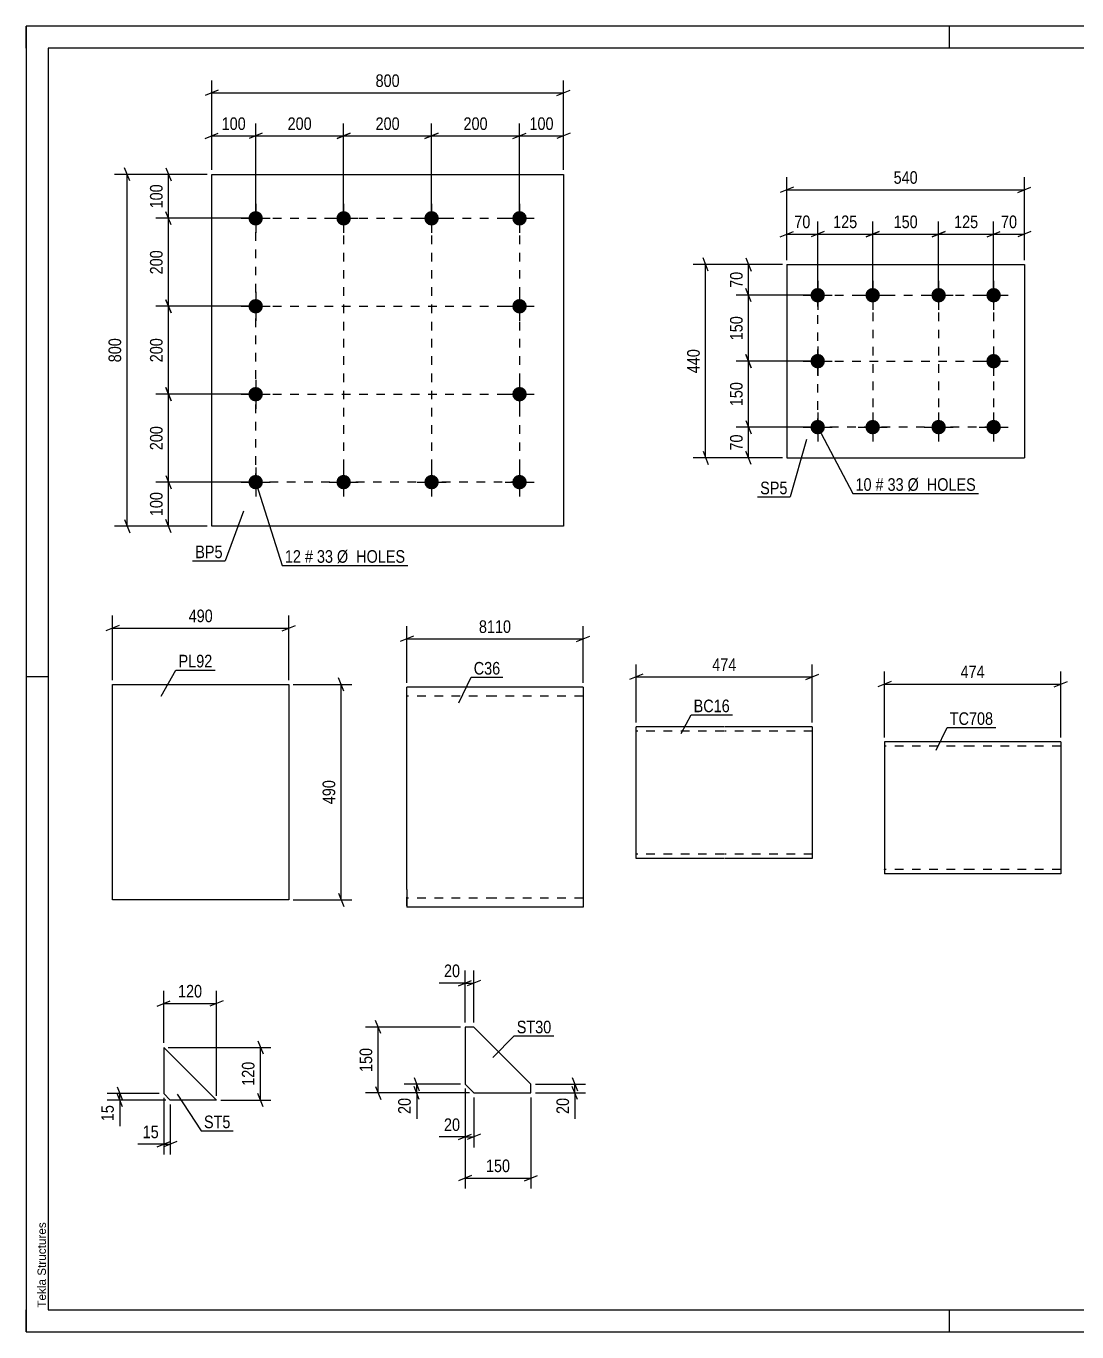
# Model space of a CAD drawing. Header units: millimetres. Extents: x 0 to 420, y 0 to 297.
# Drawn here: x 0 to 238.9, y 0 to 297 of the extents above; entities that cross this region are included whole.
import ezdxf

# ---------------------------------------------------------------- set-up
doc = ezdxf.new("R2010")
doc.units = ezdxf.units.MM
doc.linetypes.add('DXK_LINE_DOT2', pattern=[3.9198, 1.9599, -1.9599])
doc.styles.add('Arial', font='ARIAL.TTF', dxfattribs={"height": 0.2})
doc.styles.add('Arial Narrow', font='ARIALN.TTF', dxfattribs={"height": 0.2})

# ---------------------------------------------------------------- blocks, each defined once
blk = doc.blocks.new('Unknown-284870099-1134')
at = {"color": 5, "linetype": 'Continuous'}
for p, q in [((420, 297), (0, 297)), ((0, 297), (0, 0)), ((0, 292), (0, 297)), ((210, 292), (210, 297)), ((415, 292), (5, 292)), ((5, 292), (5, 5)), ((5, 149), (0, 149)), ((0, 0), (0, 5)), ((5, 5), (415, 5)), ((210, 0), (210, 5)), ((0, 0), (420, 0))]:
    blk.add_line(p, q, dxfattribs=at)
at = {"color": 174, "linetype": 'Continuous', "style": 'Arial'}
blk.add_text('Tekla Structures', height=1.9102, rotation=90, dxfattribs=at).set_placement((4.5, 5.5))
blk = doc.blocks.new('Part-284870099-5020 - 5019')
at = {"color": 2, "linetype": 'Continuous'}
for p, q in [((173, 242.79), (173, 198.79)), ((173, 242.79), (227, 242.79)), ((227, 242.79), (227, 198.79)), ((173, 198.79), (227, 198.79))]:
    blk.add_line(p, q, dxfattribs=at)
blk = doc.blocks.new('Bolt-284870099-5021 - 5019')
at = {"linetype": 'Continuous'}
for points in [[(180, 237.44, -1), (180, 234.14, -1)], [(192.5, 237.44, -1), (192.5, 234.14, -1)], [(207.5, 237.44, -1), (207.5, 234.14, -1)], [(220, 237.44, -1), (220, 234.14, -1)], [(180, 222.44, -1), (180, 219.14, -1)], [(220, 222.44, -1), (220, 219.14, -1)], [(180, 207.44, -1), (180, 204.14, -1)], [(192.5, 207.44, -1), (192.5, 204.14, -1)], [(207.5, 207.44, -1), (207.5, 204.14, -1)], [(220, 207.44, -1), (220, 204.14, -1)]]:
    blk.add_hatch(color=1, dxfattribs=at).paths.add_polyline_path(points)
at = {"color": 1, "linetype": 'Continuous'}
for p, q in [((180, 239.09), (180, 232.49)), ((192.5, 239.09), (192.5, 232.49)), ((207.5, 239.09), (207.5, 232.49)), ((220, 239.09), (220, 232.49)), ((176.7, 235.79), (183.3, 235.79)), ((189.2, 235.79), (195.8, 235.79)), ((204.2, 235.79), (210.8, 235.79)), ((216.7, 235.79), (223.3, 235.79)), ((180, 224.09), (180, 217.49)), ((220, 224.09), (220, 217.49)), ((176.7, 220.79), (183.3, 220.79)), ((216.7, 220.79), (223.3, 220.79)), ((180, 209.09), (180, 202.49)), ((192.5, 209.09), (192.5, 202.49)), ((207.5, 209.09), (207.5, 202.49)), ((220, 209.09), (220, 202.49)), ((176.7, 205.79), (183.3, 205.79)), ((189.2, 205.79), (195.8, 205.79)), ((204.2, 205.79), (210.8, 205.79)), ((216.7, 205.79), (223.3, 205.79))]:
    blk.add_line(p, q, dxfattribs=at)
blk = doc.blocks.new('Bolt-284870099-4975 - 4973')
at = {"linetype": 'Continuous'}
for points in [[(52.2, 254.93, -1), (52.2, 251.63, -1)], [(72.2, 254.93, -1), (72.2, 251.63, -1)], [(92.2, 254.93, -1), (92.2, 251.63, -1)], [(112.2, 254.93, -1), (112.2, 251.63, -1)], [(52.2, 234.93, -1), (52.2, 231.63, -1)], [(112.2, 234.93, -1), (112.2, 231.63, -1)], [(52.2, 214.93, -1), (52.2, 211.63, -1)], [(112.2, 214.93, -1), (112.2, 211.63, -1)], [(52.2, 194.93, -1), (52.2, 191.63, -1)], [(72.2, 194.93, -1), (72.2, 191.63, -1)], [(92.2, 194.93, -1), (92.2, 191.63, -1)], [(112.2, 194.93, -1), (112.2, 191.63, -1)]]:
    blk.add_hatch(color=1, dxfattribs=at).paths.add_polyline_path(points)
at = {"color": 1, "linetype": 'Continuous'}
for p, q in [((52.2, 256.58), (52.2, 249.98)), ((72.2, 256.58), (72.2, 249.98)), ((92.2, 256.58), (92.2, 249.98)), ((112.2, 256.58), (112.2, 249.98)), ((48.9, 253.28), (55.5, 253.28)), ((68.9, 253.28), (75.5, 253.28)), ((88.9, 253.28), (95.5, 253.28)), ((108.9, 253.28), (115.5, 253.28)), ((52.2, 236.58), (52.2, 229.98)), ((112.2, 236.58), (112.2, 229.98)), ((48.9, 233.28), (55.5, 233.28)), ((108.9, 233.28), (115.5, 233.28)), ((52.2, 216.58), (52.2, 209.98)), ((112.2, 216.58), (112.2, 209.98)), ((48.9, 213.28), (55.5, 213.28)), ((108.9, 213.28), (115.5, 213.28)), ((52.2, 196.58), (52.2, 189.98)), ((72.2, 196.58), (72.2, 189.98)), ((92.2, 196.58), (92.2, 189.98)), ((112.2, 196.58), (112.2, 189.98)), ((48.9, 193.28), (55.5, 193.28)), ((68.9, 193.28), (75.5, 193.28)), ((88.9, 193.28), (95.5, 193.28)), ((108.9, 193.28), (115.5, 193.28))]:
    blk.add_line(p, q, dxfattribs=at)
blk = doc.blocks.new('Part-284870099-4974 - 4973')
at = {"color": 2, "linetype": 'Continuous'}
for p, q in [((42.2, 183.28), (42.2, 263.28)), ((42.2, 263.28), (122.2, 263.28)), ((122.2, 263.28), (122.2, 183.28)), ((122.2, 183.28), (42.2, 183.28))]:
    blk.add_line(p, q, dxfattribs=at)
blk = doc.blocks.new('Part-284870099-4942 - 4941')
at = {"color": 2, "linetype": 'Continuous'}
for p, q in [((215.17, 134.19), (195.17, 134.19)), ((195.17, 134.19), (195.17, 104.19)), ((235.27, 134.19), (215.27, 134.19)), ((235.27, 134.19), (235.27, 104.19)), ((215.17, 104.19), (195.17, 104.19)), ((235.27, 104.19), (215.27, 104.19))]:
    blk.add_line(p, q, dxfattribs=at)
at = {"color": 7, "linetype": 'DXK_LINE_DOT2'}
for p, q in [((215.17, 133.19), (195.17, 133.19)), ((235.27, 133.19), (215.27, 133.19)), ((195.17, 105.19), (195.17, 105.27)), ((215.17, 105.19), (195.17, 105.19)), ((235.27, 105.19), (215.27, 105.19)), ((235.27, 105.19), (235.27, 105.27))]:
    blk.add_line(p, q, dxfattribs=at)
blk = doc.blocks.new('Part-284870099-5029 - 5028')
at = {"color": 2, "linetype": 'Continuous'}
for p, q in [((31.28, 64.71), (31.28, 54.21)), ((43.28, 52.71), (31.28, 64.71)), ((32.78, 52.71), (31.28, 54.21)), ((43.28, 52.71), (32.78, 52.71))]:
    blk.add_line(p, q, dxfattribs=at)
blk = doc.blocks.new('Part-284870099-4982 - 4981')
at = {"color": 2, "linetype": 'Continuous'}
for p, q in [((101.8, 69.34), (99.8, 69.34)), ((99.8, 69.34), (99.8, 56.34)), ((114.8, 56.34), (101.8, 69.34)), ((99.8, 56.34), (101.8, 54.34)), ((101.8, 54.34), (114.8, 54.34)), ((114.8, 54.34), (114.8, 56.34))]:
    blk.add_line(p, q, dxfattribs=at)
blk = doc.blocks.new('Part-284870099-4950 - 4949')
at = {"color": 2, "linetype": 'Continuous'}
for p, q in [((158.67, 137.64), (138.73, 137.64)), ((138.73, 109.64), (138.73, 137.64)), ((178.77, 137.64), (158.77, 137.64)), ((178.77, 137.64), (178.77, 107.64)), ((138.73, 107.64), (138.73, 109.64)), ((158.67, 107.64), (138.73, 107.64)), ((178.77, 107.64), (158.77, 107.64))]:
    blk.add_line(p, q, dxfattribs=at)
at = {"color": 7, "linetype": 'DXK_LINE_DOT2'}
for p, q in [((158.67, 136.64), (138.73, 136.64)), ((178.77, 136.64), (158.77, 136.64)), ((138.73, 108.64), (138.73, 108.72)), ((158.67, 108.64), (138.73, 108.64)), ((178.77, 108.64), (158.77, 108.64)), ((178.77, 108.64), (178.77, 108.72))]:
    blk.add_line(p, q, dxfattribs=at)
blk = doc.blocks.new('Part-284870099-5067 - 5066')
at = {"color": 2, "linetype": 'Continuous'}
for p, q in [((19.66, 98.27), (19.66, 147.27)), ((19.66, 147.27), (39.66, 147.27)), ((39.76, 147.27), (59.76, 147.27)), ((59.76, 147.27), (59.76, 98.27)), ((39.66, 98.27), (19.66, 98.27)), ((59.76, 98.27), (39.76, 98.27))]:
    blk.add_line(p, q, dxfattribs=at)
blk = doc.blocks.new('Part-284870099-5074 - 5073')
at = {"color": 2, "linetype": 'Continuous'}
for p, q in [((106.56, 146.63), (86.56, 146.63)), ((86.56, 100.63), (86.56, 146.63)), ((126.66, 146.63), (106.66, 146.63)), ((126.66, 146.63), (126.66, 96.63)), ((86.56, 100.63), (86.56, 96.63)), ((106.56, 96.63), (86.56, 96.63)), ((126.66, 96.63), (106.66, 96.63))]:
    blk.add_line(p, q, dxfattribs=at)
at = {"color": 7, "linetype": 'DXK_LINE_DOT2'}
for p, q in [((106.56, 144.63), (86.56, 144.63)), ((126.66, 144.63), (106.66, 144.63)), ((86.56, 96.93), (86.56, 100.63)), ((106.56, 98.63), (86.56, 98.63)), ((126.66, 98.63), (106.66, 98.63))]:
    blk.add_line(p, q, dxfattribs=at)
blk = doc.blocks.new('Rectangle-284870099-6035 - 5019')
at = {"color": 1, "linetype": 'DXK_LINE_DOT2'}
blk.add_lwpolyline([(180, 235.79), (220, 235.79), (220, 205.79), (180, 205.79), (180, 235.79)], close=True, dxfattribs=at)
blk = doc.blocks.new('Rectangle-284870099-6025 - 4973')
at = {"color": 1, "linetype": 'DXK_LINE_DOT2'}
blk.add_lwpolyline([(52.2, 253.28), (112.2, 253.28), (112.2, 193.28), (52.2, 193.28), (52.2, 253.28)], close=True, dxfattribs=at)
blk = doc.blocks.new('Line-284870099-6421 - 5019')
at = {"color": 1, "linetype": 'DXK_LINE_DOT2'}
blk.add_line((180, 220.79), (220, 220.79), dxfattribs=at)
blk = doc.blocks.new('Line-284870099-6393 - 4973')
at = {"color": 1, "linetype": 'DXK_LINE_DOT2'}
blk.add_line((72.2, 253.28), (72.2, 193.28), dxfattribs=at)
blk = doc.blocks.new('Line-284870099-6428 - 5019')
at = {"color": 1, "linetype": 'DXK_LINE_DOT2'}
blk.add_line((192.5, 235.79), (192.5, 205.79), dxfattribs=at)
blk = doc.blocks.new('Line-284870099-6400 - 4973')
at = {"color": 1, "linetype": 'DXK_LINE_DOT2'}
blk.add_line((92.2, 253.28), (92.2, 193.28), dxfattribs=at)
blk = doc.blocks.new('Line-284870099-6435 - 5019')
at = {"color": 1, "linetype": 'DXK_LINE_DOT2'}
blk.add_line((207.5, 235.79), (207.5, 205.79), dxfattribs=at)
blk = doc.blocks.new('Line-284870099-6407 - 4973')
at = {"color": 1, "linetype": 'DXK_LINE_DOT2'}
blk.add_line((52.2, 233.28), (112.2, 233.28), dxfattribs=at)
blk = doc.blocks.new('Line-284870099-6414 - 4973')
at = {"color": 1, "linetype": 'DXK_LINE_DOT2'}
blk.add_line((52.2, 213.28), (112.2, 213.28), dxfattribs=at)
blk = doc.blocks.new('StraightDimension-284870099-5253 - 5019')
at = {"color": 7, "linetype": 'Continuous'}
for p, q in [((163.68, 244.29), (164.88, 241.29)), ((172, 242.79), (161.43, 242.79)), ((164.28, 235.79), (164.28, 242.79)), ((179, 235.79), (161.43, 235.79)), ((164.88, 234.29), (163.68, 237.29))]:
    blk.add_line(p, q, dxfattribs=at)
at = {"color": 0}
blk.add_wipeout([(163.53, 241.72), (159.33, 241.72), (159.33, 236.86), (163.53, 236.86)], dxfattribs=at)
at = {"color": 3, "style": 'Arial Narrow'}
blk.add_text('70', height=2.863, rotation=90.0002, dxfattribs=at).set_placement((162.93, 237.46))
blk = doc.blocks.new('StraightDimension-284870099-5256 - 5019')
at = {"color": 7, "linetype": 'Continuous'}
for p, q in [((179, 205.79), (161.43, 205.79)), ((163.68, 207.29), (164.88, 204.29)), ((164.28, 198.79), (164.28, 205.79)), ((164.88, 197.29), (163.68, 200.29)), ((172, 198.79), (161.43, 198.79))]:
    blk.add_line(p, q, dxfattribs=at)
at = {"color": 0}
blk.add_wipeout([(163.53, 204.72), (159.33, 204.72), (159.33, 199.86), (163.53, 199.86)], dxfattribs=at)
at = {"color": 3, "style": 'Arial Narrow'}
blk.add_text('70', height=2.863, rotation=90.0002, dxfattribs=at).set_placement((162.93, 200.46))
blk = doc.blocks.new('StraightDimension-284870099-5269 - 5019')
at = {"color": 7, "linetype": 'Continuous'}
for p, q in [((155.12, 241.29), (153.92, 244.29)), ((172, 242.79), (151.67, 242.79)), ((154.52, 198.79), (154.52, 242.79)), ((153.92, 200.29), (155.12, 197.29)), ((172, 198.79), (151.67, 198.79))]:
    blk.add_line(p, q, dxfattribs=at)
at = {"color": 0}
blk.add_wipeout([(153.77, 224.13), (149.57, 224.13), (149.57, 217.45), (153.77, 217.45)], dxfattribs=at)
at = {"color": 3, "style": 'Arial Narrow'}
blk.add_text('440', height=2.863, rotation=90.0002, dxfattribs=at).set_placement((153.17, 218.05))
blk = doc.blocks.new('StraightDimension-284870099-5273 - 5019')
at = {"color": 7, "linetype": 'Continuous'}
for p, q in [((220, 236.79), (220, 252.55)), ((227, 243.79), (227, 252.55)), ((218.5, 249.1), (221.5, 250.3)), ((220, 249.7), (227, 249.7)), ((228.5, 250.3), (225.5, 249.1))]:
    blk.add_line(p, q, dxfattribs=at)
at = {"color": 0}
blk.add_wipeout([(225.93, 250.45), (225.93, 254.65), (221.08, 254.65), (221.08, 250.45)], dxfattribs=at)
at = {"color": 3, "style": 'Arial Narrow'}
blk.add_text('70', height=2.863, dxfattribs=at).set_placement((221.68, 251.05))
blk = doc.blocks.new('StraightDimension-284870099-5277 - 5019')
at = {"color": 7, "linetype": 'Continuous'}
for p, q in [((173, 243.79), (173, 252.55)), ((180, 236.79), (180, 252.55)), ((171.5, 249.1), (174.5, 250.3)), ((173, 249.7), (180, 249.7)), ((181.5, 250.3), (178.5, 249.1))]:
    blk.add_line(p, q, dxfattribs=at)
at = {"color": 0}
blk.add_wipeout([(178.93, 250.45), (178.93, 254.65), (174.08, 254.65), (174.08, 250.45)], dxfattribs=at)
at = {"color": 3, "style": 'Arial Narrow'}
blk.add_text('70', height=2.863, dxfattribs=at).set_placement((174.68, 251.05))
blk = doc.blocks.new('StraightDimension-284870099-5293 - 5019')
at = {"color": 7, "linetype": 'Continuous'}
for p, q in [((173, 243.79), (173, 262.64)), ((227, 243.79), (227, 262.64)), ((174.5, 260.39), (171.5, 259.19)), ((173, 259.79), (227, 259.79)), ((225.5, 259.19), (228.5, 260.39))]:
    blk.add_line(p, q, dxfattribs=at)
at = {"color": 0}
blk.add_wipeout([(203.35, 260.54), (203.35, 264.74), (196.66, 264.74), (196.66, 260.54)], dxfattribs=at)
at = {"color": 3, "style": 'Arial Narrow'}
blk.add_text('540', height=2.863, dxfattribs=at).set_placement((197.26, 261.14))
blk = doc.blocks.new('StraightDimension-284870099-6564 - 5019')
at = {"color": 7, "linetype": 'Continuous'}
for p, q in [((179, 220.79), (161.43, 220.79)), ((164.88, 219.29), (163.68, 222.29)), ((164.28, 205.79), (164.28, 220.79)), ((179, 205.79), (161.43, 205.79)), ((163.68, 207.29), (164.88, 204.29))]:
    blk.add_line(p, q, dxfattribs=at)
at = {"color": 0}
blk.add_wipeout([(163.53, 216.63), (159.33, 216.63), (159.33, 209.95), (163.53, 209.95)], dxfattribs=at)
at = {"color": 3, "style": 'Arial Narrow'}
blk.add_text('150', height=2.863, rotation=90.0002, dxfattribs=at).set_placement((162.93, 210.55))
blk = doc.blocks.new('StraightDimension-284870099-6566 - 5019')
at = {"color": 7, "linetype": 'Continuous'}
for p, q in [((179, 235.79), (161.43, 235.79)), ((164.88, 234.29), (163.68, 237.29)), ((164.28, 220.79), (164.28, 235.79)), ((179, 220.79), (161.43, 220.79)), ((163.68, 222.29), (164.88, 219.29))]:
    blk.add_line(p, q, dxfattribs=at)
at = {"color": 0}
blk.add_wipeout([(163.53, 231.63), (159.33, 231.63), (159.33, 224.95), (163.53, 224.95)], dxfattribs=at)
at = {"color": 3, "style": 'Arial Narrow'}
blk.add_text('150', height=2.863, rotation=90.0002, dxfattribs=at).set_placement((162.93, 225.55))
blk = doc.blocks.new('StraightDimension-284870099-6568 - 5019')
at = {"color": 7, "linetype": 'Continuous'}
for p, q in [((180, 236.79), (180, 252.55)), ((192.5, 236.79), (192.5, 252.55)), ((181.5, 250.3), (178.5, 249.1)), ((180, 249.7), (192.5, 249.7)), ((191, 249.1), (194, 250.3))]:
    blk.add_line(p, q, dxfattribs=at)
at = {"color": 0}
blk.add_wipeout([(189.6, 250.45), (189.6, 254.65), (182.91, 254.65), (182.91, 250.45)], dxfattribs=at)
at = {"color": 3, "style": 'Arial Narrow'}
blk.add_text('125', height=2.863, dxfattribs=at).set_placement((183.51, 251.05))
blk = doc.blocks.new('StraightDimension-284870099-6570 - 5019')
at = {"color": 7, "linetype": 'Continuous'}
for p, q in [((192.5, 236.79), (192.5, 252.55)), ((207.5, 236.79), (207.5, 252.55)), ((194, 250.3), (191, 249.1)), ((192.5, 249.7), (207.5, 249.7)), ((206, 249.1), (209, 250.3))]:
    blk.add_line(p, q, dxfattribs=at)
at = {"color": 0}
blk.add_wipeout([(203.35, 250.45), (203.35, 254.65), (196.66, 254.65), (196.66, 250.45)], dxfattribs=at)
at = {"color": 3, "style": 'Arial Narrow'}
blk.add_text('150', height=2.863, dxfattribs=at).set_placement((197.26, 251.05))
blk = doc.blocks.new('StraightDimension-284870099-6572 - 5019')
at = {"color": 7, "linetype": 'Continuous'}
for p, q in [((207.5, 236.79), (207.5, 252.55)), ((220, 236.79), (220, 252.55)), ((209, 250.3), (206, 249.1)), ((207.5, 249.7), (220, 249.7)), ((218.5, 249.1), (221.5, 250.3))]:
    blk.add_line(p, q, dxfattribs=at)
at = {"color": 0}
blk.add_wipeout([(217.1, 250.45), (217.1, 254.65), (210.41, 254.65), (210.41, 250.45)], dxfattribs=at)
at = {"color": 3, "style": 'Arial Narrow'}
blk.add_text('125', height=2.863, dxfattribs=at).set_placement((211.01, 251.05))
blk = doc.blocks.new('StraightDimension-284870099-6539 - 4973')
at = {"color": 7, "linetype": 'Continuous'}
for p, q in [((52.2, 254.28), (52.2, 274.88)), ((72.2, 254.28), (72.2, 274.88)), ((53.7, 272.63), (50.7, 271.43)), ((52.2, 272.03), (72.2, 272.03)), ((70.7, 271.43), (73.7, 272.63))]:
    blk.add_line(p, q, dxfattribs=at)
at = {"color": 0}
blk.add_wipeout([(65.55, 272.78), (65.55, 276.98), (58.86, 276.98), (58.86, 272.78)], dxfattribs=at)
at = {"color": 3, "style": 'Arial Narrow'}
blk.add_text('200', height=2.863, dxfattribs=at).set_placement((59.46, 273.38))
blk = doc.blocks.new('StraightDimension-284870099-6535 - 4973')
at = {"color": 7, "linetype": 'Continuous'}
for p, q in [((32.98, 231.78), (31.78, 234.78)), ((51.2, 233.28), (29.53, 233.28)), ((32.38, 213.28), (32.38, 233.28)), ((31.78, 214.78), (32.98, 211.78)), ((51.2, 213.28), (29.53, 213.28))]:
    blk.add_line(p, q, dxfattribs=at)
at = {"color": 0}
blk.add_wipeout([(31.63, 226.62), (27.43, 226.62), (27.43, 219.94), (31.63, 219.94)], dxfattribs=at)
at = {"color": 3, "style": 'Arial Narrow'}
blk.add_text('200', height=2.863, rotation=90.0002, dxfattribs=at).set_placement((31.03, 220.54))
blk = doc.blocks.new('StraightDimension-284870099-5137 - 4973')
at = {"color": 7, "linetype": 'Continuous'}
for p, q in [((42.2, 264.28), (42.2, 274.88)), ((52.2, 254.28), (52.2, 274.88)), ((40.7, 271.43), (43.7, 272.63)), ((42.2, 272.03), (52.2, 272.03)), ((53.7, 272.63), (50.7, 271.43))]:
    blk.add_line(p, q, dxfattribs=at)
at = {"color": 0}
blk.add_wipeout([(50.55, 272.78), (50.55, 276.98), (43.86, 276.98), (43.86, 272.78)], dxfattribs=at)
at = {"color": 3, "style": 'Arial Narrow'}
blk.add_text('100', height=2.863, dxfattribs=at).set_placement((44.46, 273.38))
blk = doc.blocks.new('StraightDimension-284870099-5109 - 4973')
at = {"color": 7, "linetype": 'Continuous'}
for p, q in [((31.78, 264.78), (32.98, 261.78)), ((41.2, 263.28), (29.53, 263.28)), ((32.38, 253.28), (32.38, 263.28)), ((51.2, 253.28), (29.53, 253.28)), ((32.98, 251.78), (31.78, 254.78))]:
    blk.add_line(p, q, dxfattribs=at)
at = {"color": 0}
blk.add_wipeout([(31.63, 261.62), (27.43, 261.62), (27.43, 254.94), (31.63, 254.94)], dxfattribs=at)
at = {"color": 3, "style": 'Arial Narrow'}
blk.add_text('100', height=2.863, rotation=90.0002, dxfattribs=at).set_placement((31.03, 255.54))
blk = doc.blocks.new('StraightDimension-284870099-6543 - 4973')
at = {"color": 7, "linetype": 'Continuous'}
for p, q in [((92.2, 254.28), (92.2, 274.88)), ((112.2, 254.28), (112.2, 274.88)), ((93.7, 272.63), (90.7, 271.43)), ((92.2, 272.03), (112.2, 272.03)), ((110.7, 271.43), (113.7, 272.63))]:
    blk.add_line(p, q, dxfattribs=at)
at = {"color": 0}
blk.add_wipeout([(105.55, 272.78), (105.55, 276.98), (98.86, 276.98), (98.86, 272.78)], dxfattribs=at)
at = {"color": 3, "style": 'Arial Narrow'}
blk.add_text('200', height=2.863, dxfattribs=at).set_placement((99.46, 273.38))
blk = doc.blocks.new('StraightDimension-284870099-5113 - 4973')
at = {"color": 7, "linetype": 'Continuous'}
for p, q in [((51.2, 193.28), (29.53, 193.28)), ((31.78, 194.78), (32.98, 191.78)), ((32.38, 183.28), (32.38, 193.28)), ((32.98, 181.78), (31.78, 184.78)), ((41.2, 183.28), (29.53, 183.28))]:
    blk.add_line(p, q, dxfattribs=at)
at = {"color": 0}
blk.add_wipeout([(31.63, 191.62), (27.43, 191.62), (27.43, 184.94), (31.63, 184.94)], dxfattribs=at)
at = {"color": 3, "style": 'Arial Narrow'}
blk.add_text('100', height=2.863, rotation=90.0002, dxfattribs=at).set_placement((31.03, 185.54))
blk = doc.blocks.new('StraightDimension-284870099-5129 - 4973')
at = {"color": 7, "linetype": 'Continuous'}
for p, q in [((23.55, 261.78), (22.35, 264.78)), ((41.2, 263.28), (20.1, 263.28)), ((22.95, 183.28), (22.95, 263.28)), ((22.35, 184.78), (23.55, 181.78)), ((41.2, 183.28), (20.1, 183.28))]:
    blk.add_line(p, q, dxfattribs=at)
at = {"color": 0}
blk.add_wipeout([(22.2, 226.62), (18, 226.62), (18, 219.94), (22.2, 219.94)], dxfattribs=at)
at = {"color": 3, "style": 'Arial Narrow'}
blk.add_text('800', height=2.863, rotation=90.0002, dxfattribs=at).set_placement((21.6, 220.54))
blk = doc.blocks.new('StraightDimension-284870099-5133 - 4973')
at = {"color": 7, "linetype": 'Continuous'}
for p, q in [((112.2, 254.28), (112.2, 274.88)), ((122.2, 264.28), (122.2, 274.88)), ((110.7, 271.43), (113.7, 272.63)), ((112.2, 272.03), (122.2, 272.03)), ((123.7, 272.63), (120.7, 271.43))]:
    blk.add_line(p, q, dxfattribs=at)
at = {"color": 0}
blk.add_wipeout([(120.55, 272.78), (120.55, 276.98), (113.86, 276.98), (113.86, 272.78)], dxfattribs=at)
at = {"color": 3, "style": 'Arial Narrow'}
blk.add_text('100', height=2.863, dxfattribs=at).set_placement((114.46, 273.38))
blk = doc.blocks.new('StraightDimension-284870099-5153 - 4973')
at = {"color": 7, "linetype": 'Continuous'}
for p, q in [((43.7, 282.41), (40.7, 281.21)), ((42.2, 264.28), (42.2, 284.66)), ((120.7, 281.21), (123.7, 282.41)), ((122.2, 264.28), (122.2, 284.66)), ((42.2, 281.81), (122.2, 281.81))]:
    blk.add_line(p, q, dxfattribs=at)
at = {"color": 0}
blk.add_wipeout([(85.55, 282.56), (85.55, 286.76), (78.86, 286.76), (78.86, 282.56)], dxfattribs=at)
at = {"color": 3, "style": 'Arial Narrow'}
blk.add_text('800', height=2.863, dxfattribs=at).set_placement((79.46, 283.16))
blk = doc.blocks.new('StraightDimension-284870099-6533 - 4973')
at = {"color": 7, "linetype": 'Continuous'}
for p, q in [((32.98, 211.78), (31.78, 214.78)), ((51.2, 213.28), (29.53, 213.28)), ((32.38, 193.28), (32.38, 213.28)), ((51.2, 193.28), (29.53, 193.28)), ((31.78, 194.78), (32.98, 191.78))]:
    blk.add_line(p, q, dxfattribs=at)
at = {"color": 0}
blk.add_wipeout([(31.63, 206.62), (27.43, 206.62), (27.43, 199.94), (31.63, 199.94)], dxfattribs=at)
at = {"color": 3, "style": 'Arial Narrow'}
blk.add_text('200', height=2.863, rotation=90.0002, dxfattribs=at).set_placement((31.03, 200.54))
blk = doc.blocks.new('StraightDimension-284870099-6537 - 4973')
at = {"color": 7, "linetype": 'Continuous'}
for p, q in [((51.2, 253.28), (29.53, 253.28)), ((32.98, 251.78), (31.78, 254.78)), ((32.38, 233.28), (32.38, 253.28)), ((31.78, 234.78), (32.98, 231.78)), ((51.2, 233.28), (29.53, 233.28))]:
    blk.add_line(p, q, dxfattribs=at)
at = {"color": 0}
blk.add_wipeout([(31.63, 246.62), (27.43, 246.62), (27.43, 239.94), (31.63, 239.94)], dxfattribs=at)
at = {"color": 3, "style": 'Arial Narrow'}
blk.add_text('200', height=2.863, rotation=90.0002, dxfattribs=at).set_placement((31.03, 240.54))
blk = doc.blocks.new('StraightDimension-284870099-6541 - 4973')
at = {"color": 7, "linetype": 'Continuous'}
for p, q in [((72.2, 254.28), (72.2, 274.88)), ((92.2, 254.28), (92.2, 274.88)), ((73.7, 272.63), (70.7, 271.43)), ((72.2, 272.03), (92.2, 272.03)), ((90.7, 271.43), (93.7, 272.63))]:
    blk.add_line(p, q, dxfattribs=at)
at = {"color": 0}
blk.add_wipeout([(85.55, 272.78), (85.55, 276.98), (78.86, 276.98), (78.86, 272.78)], dxfattribs=at)
at = {"color": 3, "style": 'Arial Narrow'}
blk.add_text('200', height=2.863, dxfattribs=at).set_placement((79.46, 273.38))
blk = doc.blocks.new('StraightDimension-284870099-5084 - 4941')
at = {"color": 7, "linetype": 'Continuous'}
for p, q in [((195.17, 135.19), (195.17, 150.19)), ((235.27, 135.19), (235.27, 150.19)), ((196.67, 147.94), (193.67, 146.74)), ((195.17, 147.34), (235.27, 147.34)), ((233.77, 146.74), (236.77, 147.94))]:
    blk.add_line(p, q, dxfattribs=at)
at = {"color": 0}
blk.add_wipeout([(218.56, 148.09), (218.56, 152.29), (211.88, 152.29), (211.88, 148.09)], dxfattribs=at)
at = {"color": 3, "style": 'Arial Narrow'}
blk.add_text('474', height=2.863, dxfattribs=at).set_placement((212.48, 148.69))
blk = doc.blocks.new('StraightDimension-284870099-5305 - 5028')
at = {"color": 7, "linetype": 'Continuous'}
for p, q in [((30.28, 54.21), (18.43, 54.21)), ((20.68, 55.71), (21.88, 52.71)), ((21.88, 51.21), (20.68, 54.21)), ((21.28, 52.71), (21.28, 54.21)), ((31.78, 52.71), (18.43, 52.71))]:
    blk.add_line(p, q, dxfattribs=at)
at = {"color": 0}
blk.add_wipeout([(20.53, 52.19), (16.33, 52.19), (16.33, 47.33), (20.53, 47.33)], dxfattribs=at)
at = {"color": 7, "linetype": 'Continuous'}
blk.add_line((21.28, 52.71), (21.28, 46.8), dxfattribs=at)
blk.add_line((21.28, 52.71), (21.28, 46.8), dxfattribs=at)
at = {"color": 3, "style": 'Arial Narrow'}
blk.add_text('15', height=2.863, rotation=90.0002, dxfattribs=at).set_placement((19.93, 47.93))
blk = doc.blocks.new('StraightDimension-284870099-5297 - 5028')
at = {"color": 7, "linetype": 'Continuous'}
for p, q in [((31.28, 53.21), (31.28, 40.31)), ((32.78, 51.71), (32.78, 40.31)), ((29.78, 42.11), (32.78, 43.31)), ((34.28, 43.31), (31.28, 42.11)), ((31.28, 42.71), (32.78, 42.71))]:
    blk.add_line(p, q, dxfattribs=at)
at = {"color": 0}
blk.add_wipeout([(30.75, 43.46), (30.75, 47.66), (25.9, 47.66), (25.9, 43.46)], dxfattribs=at)
at = {"color": 7, "linetype": 'Continuous'}
blk.add_line((31.28, 42.71), (25.37, 42.71), dxfattribs=at)
blk.add_line((31.28, 42.71), (25.37, 42.71), dxfattribs=at)
at = {"color": 3, "style": 'Arial Narrow'}
blk.add_text('15', height=2.863, dxfattribs=at).set_placement((26.5, 44.06))
blk = doc.blocks.new('StraightDimension-284870099-5309 - 5028')
at = {"color": 7, "linetype": 'Continuous'}
for p, q in [((52.68, 66.21), (53.88, 63.21)), ((32.28, 64.71), (55.68, 64.71)), ((53.28, 52.71), (53.28, 64.71)), ((53.88, 51.21), (52.68, 54.21)), ((44.28, 52.71), (55.68, 52.71))]:
    blk.add_line(p, q, dxfattribs=at)
at = {"color": 0}
blk.add_wipeout([(52.53, 62.05), (48.33, 62.05), (48.33, 55.37), (52.53, 55.37)], dxfattribs=at)
at = {"color": 3, "style": 'Arial Narrow'}
blk.add_text('120', height=2.863, rotation=90.0002, dxfattribs=at).set_placement((51.93, 55.97))
blk = doc.blocks.new('StraightDimension-284870099-5301 - 5028')
at = {"color": 7, "linetype": 'Continuous'}
for p, q in [((31.28, 65.71), (31.28, 77.56)), ((43.28, 53.71), (43.28, 77.56)), ((29.78, 74.11), (32.78, 75.31)), ((31.28, 74.71), (43.28, 74.71)), ((44.78, 75.31), (41.78, 74.11))]:
    blk.add_line(p, q, dxfattribs=at)
at = {"color": 0}
blk.add_wipeout([(40.62, 75.46), (40.62, 79.66), (33.94, 79.66), (33.94, 75.46)], dxfattribs=at)
at = {"color": 3, "style": 'Arial Narrow'}
blk.add_text('120', height=2.863, dxfattribs=at).set_placement((34.54, 76.06))
blk = doc.blocks.new('StraightDimension-284870099-5173 - 4981')
at = {"color": 7, "linetype": 'Continuous'}
for p, q in [((99.8, 55.34), (99.8, 32.59)), ((114.8, 53.34), (114.8, 32.59)), ((101.3, 35.59), (98.3, 34.39)), ((99.8, 34.99), (114.8, 34.99)), ((113.3, 34.39), (116.3, 35.59))]:
    blk.add_line(p, q, dxfattribs=at)
at = {"color": 0}
blk.add_wipeout([(110.64, 35.74), (110.64, 39.94), (103.96, 39.94), (103.96, 35.74)], dxfattribs=at)
at = {"color": 3, "style": 'Arial Narrow'}
blk.add_text('150', height=2.863, dxfattribs=at).set_placement((104.56, 36.34))
blk = doc.blocks.new('StraightDimension-284870099-5165 - 4981')
at = {"color": 7, "linetype": 'Continuous'}
for p, q in [((124.2, 57.84), (125.4, 54.84)), ((115.8, 56.34), (127.2, 56.34)), ((115.8, 54.34), (127.2, 54.34)), ((125.4, 52.84), (124.2, 55.84)), ((124.8, 54.34), (124.8, 56.34))]:
    blk.add_line(p, q, dxfattribs=at)
at = {"color": 0}
blk.add_wipeout([(124.05, 53.82), (119.85, 53.82), (119.85, 48.96), (124.05, 48.96)], dxfattribs=at)
at = {"color": 7, "linetype": 'Continuous'}
blk.add_line((124.8, 54.34), (124.8, 48.43), dxfattribs=at)
blk.add_line((124.8, 54.34), (124.8, 48.43), dxfattribs=at)
at = {"color": 3, "style": 'Arial Narrow'}
blk.add_text('20', height=2.863, rotation=90.0002, dxfattribs=at).set_placement((123.45, 49.56))
blk = doc.blocks.new('StraightDimension-284870099-5157 - 4981')
at = {"color": 7, "linetype": 'Continuous'}
for p, q in [((99.8, 70.34), (99.8, 82.19)), ((101.8, 70.34), (101.8, 82.19)), ((98.3, 78.74), (101.3, 79.94)), ((99.8, 79.34), (101.8, 79.34)), ((103.3, 79.94), (100.3, 78.74))]:
    blk.add_line(p, q, dxfattribs=at)
at = {"color": 0}
blk.add_wipeout([(99.27, 80.09), (99.27, 84.29), (94.42, 84.29), (94.42, 80.09)], dxfattribs=at)
at = {"color": 7, "linetype": 'Continuous'}
blk.add_line((99.8, 79.34), (93.89, 79.34), dxfattribs=at)
blk.add_line((99.8, 79.34), (93.89, 79.34), dxfattribs=at)
at = {"color": 3, "style": 'Arial Narrow'}
blk.add_text('20', height=2.863, dxfattribs=at).set_placement((95.02, 80.69))
blk = doc.blocks.new('StraightDimension-284870099-5177 - 4981')
at = {"color": 7, "linetype": 'Continuous'}
for p, q in [((98.8, 69.34), (77.2, 69.34)), ((80.65, 67.84), (79.45, 70.84)), ((80.05, 54.34), (80.05, 69.34)), ((100.8, 54.34), (77.2, 54.34)), ((79.45, 55.84), (80.65, 52.84))]:
    blk.add_line(p, q, dxfattribs=at)
at = {"color": 0}
blk.add_wipeout([(79.3, 65.18), (75.1, 65.18), (75.1, 58.5), (79.3, 58.5)], dxfattribs=at)
at = {"color": 3, "style": 'Arial Narrow'}
blk.add_text('150', height=2.863, rotation=90.0002, dxfattribs=at).set_placement((78.7, 59.1))
blk = doc.blocks.new('StraightDimension-284870099-5169 - 4981')
at = {"color": 7, "linetype": 'Continuous'}
for p, q in [((88.21, 57.84), (89.41, 54.84)), ((98.8, 56.34), (85.96, 56.34)), ((100.8, 54.34), (85.96, 54.34)), ((89.41, 52.84), (88.21, 55.84)), ((88.81, 54.34), (88.81, 56.34))]:
    blk.add_line(p, q, dxfattribs=at)
at = {"color": 0}
blk.add_wipeout([(88.06, 53.82), (83.86, 53.82), (83.86, 48.96), (88.06, 48.96)], dxfattribs=at)
at = {"color": 7, "linetype": 'Continuous'}
blk.add_line((88.81, 54.34), (88.81, 48.43), dxfattribs=at)
blk.add_line((88.81, 54.34), (88.81, 48.43), dxfattribs=at)
at = {"color": 3, "style": 'Arial Narrow'}
blk.add_text('20', height=2.863, rotation=90.0002, dxfattribs=at).set_placement((87.46, 49.56))
blk = doc.blocks.new('StraightDimension-284870099-5161 - 4981')
at = {"color": 7, "linetype": 'Continuous'}
for p, q in [((99.8, 55.34), (99.8, 41.94)), ((101.8, 53.34), (101.8, 41.94)), ((98.3, 43.74), (101.3, 44.94)), ((103.3, 44.94), (100.3, 43.74)), ((99.8, 44.34), (101.8, 44.34))]:
    blk.add_line(p, q, dxfattribs=at)
at = {"color": 0}
blk.add_wipeout([(99.27, 45.09), (99.27, 49.29), (94.42, 49.29), (94.42, 45.09)], dxfattribs=at)
at = {"color": 7, "linetype": 'Continuous'}
blk.add_line((99.8, 44.34), (93.89, 44.34), dxfattribs=at)
blk.add_line((99.8, 44.34), (93.89, 44.34), dxfattribs=at)
at = {"color": 3, "style": 'Arial Narrow'}
blk.add_text('20', height=2.863, dxfattribs=at).set_placement((95.02, 45.69))
blk = doc.blocks.new('StraightDimension-284870099-5089 - 4949')
at = {"color": 7, "linetype": 'Continuous'}
for p, q in [((138.73, 138.64), (138.73, 151.82)), ((178.77, 138.64), (178.77, 151.82)), ((140.23, 149.57), (137.23, 148.37)), ((138.73, 148.97), (178.77, 148.97)), ((177.27, 148.37), (180.27, 149.57))]:
    blk.add_line(p, q, dxfattribs=at)
at = {"color": 0}
blk.add_wipeout([(162.1, 149.72), (162.1, 153.92), (155.41, 153.92), (155.41, 149.72)], dxfattribs=at)
at = {"color": 3, "style": 'Arial Narrow'}
blk.add_text('474', height=2.863, dxfattribs=at).set_placement((156.01, 150.32))
blk = doc.blocks.new('StraightDimension-284870099-5313 - 5066')
at = {"color": 7, "linetype": 'Continuous'}
for p, q in [((72.23, 145.77), (71.03, 148.77)), ((60.76, 147.27), (74.03, 147.27)), ((71.63, 98.27), (71.63, 147.27)), ((60.76, 98.27), (74.03, 98.27)), ((71.03, 99.77), (72.23, 96.77))]:
    blk.add_line(p, q, dxfattribs=at)
at = {"color": 0}
blk.add_wipeout([(70.88, 126.11), (66.68, 126.11), (66.68, 119.42), (70.88, 119.42)], dxfattribs=at)
at = {"color": 3, "style": 'Arial Narrow'}
blk.add_text('490', height=2.863, rotation=90.0002, dxfattribs=at).set_placement((70.28, 120.02))
blk = doc.blocks.new('StraightDimension-284870099-5317 - 5066')
at = {"color": 7, "linetype": 'Continuous'}
for p, q in [((21.16, 160.67), (18.16, 159.47)), ((19.66, 148.27), (19.66, 162.92)), ((58.26, 159.47), (61.26, 160.67)), ((59.76, 148.27), (59.76, 162.92)), ((19.66, 160.07), (59.76, 160.07))]:
    blk.add_line(p, q, dxfattribs=at)
at = {"color": 0}
blk.add_wipeout([(43.05, 160.82), (43.05, 165.02), (36.36, 165.02), (36.36, 160.82)], dxfattribs=at)
at = {"color": 3, "style": 'Arial Narrow'}
blk.add_text('490', height=2.863, dxfattribs=at).set_placement((36.96, 161.42))
blk = doc.blocks.new('StraightDimension-284870099-5321 - 5073')
at = {"color": 7, "linetype": 'Continuous'}
for p, q in [((86.56, 147.63), (86.56, 160.48)), ((126.66, 147.63), (126.66, 160.48)), ((88.06, 158.23), (85.06, 157.03)), ((86.56, 157.63), (126.66, 157.63)), ((125.16, 157.03), (128.16, 158.23))]:
    blk.add_line(p, q, dxfattribs=at)
at = {"color": 0}
blk.add_wipeout([(110.87, 158.38), (110.87, 162.58), (102.36, 162.58), (102.36, 158.38)], dxfattribs=at)
at = {"color": 3, "style": 'Arial Narrow'}
blk.add_text('8110', height=2.863, dxfattribs=at).set_placement((102.96, 158.98))
blk = doc.blocks.new('Mark-284870099-5348 - 5019')
at = {"color": 0}
blk.add_wipeout([(173.13, 190.52), (173.13, 193.52), (166.92, 193.52), (166.92, 190.52)], dxfattribs=at)
blk.add_wipeout([(173.13, 190.52), (173.13, 193.52), (166.92, 193.52), (166.92, 190.52)], dxfattribs=at)
at = {"color": 30, "linetype": 'Continuous'}
for p in [(177.45, 202.95), (166.32, 189.92)]:
    blk.add_line(p, (173.73, 189.92), dxfattribs=at)
at = {"color": 3, "style": 'Arial Narrow'}
blk.add_text('SP5', height=2.863, dxfattribs=at).set_placement((166.92, 190.52))
blk = doc.blocks.new('Mark-284870099-5351 - 5019')
at = {"color": 0}
blk.add_wipeout([(192.25, 191.3), (192.25, 194.3), (188.6, 194.3), (188.6, 191.3)], dxfattribs=at)
blk.add_wipeout([(192.25, 191.3), (192.25, 194.3), (188.6, 194.3), (188.6, 191.3)], dxfattribs=at)
at = {"color": 7, "linetype": 'Continuous'}
blk.add_line((180, 205.79), (188, 190.7), dxfattribs=at)
at = {"color": 0}
blk.add_wipeout([(194.98, 191.3), (194.98, 194.3), (193.15, 194.3), (193.15, 191.3)], dxfattribs=at)
blk.add_wipeout([(194.98, 191.3), (194.98, 194.3), (193.15, 194.3), (193.15, 191.3)], dxfattribs=at)
at = {"color": 3, "style": 'Arial Narrow'}
blk.add_text('10', height=2.863, dxfattribs=at).set_placement((188.6, 191.3))
at = {"color": 0}
blk.add_wipeout([(199.54, 191.3), (199.54, 194.3), (195.88, 194.3), (195.88, 191.3)], dxfattribs=at)
blk.add_wipeout([(199.54, 191.3), (199.54, 194.3), (195.88, 194.3), (195.88, 191.3)], dxfattribs=at)
at = {"color": 3, "style": 'Arial Narrow'}
blk.add_text('#', height=2.86, dxfattribs=at).set_placement((193.15, 191.3))
at = {"color": 0}
blk.add_wipeout([(215.97, 191.3), (215.97, 194.3), (200.44, 194.3), (200.44, 191.3)], dxfattribs=at)
blk.add_wipeout([(215.97, 191.3), (215.97, 194.3), (200.44, 194.3), (200.44, 191.3)], dxfattribs=at)
at = {"color": 7, "linetype": 'Continuous'}
blk.add_line((188, 190.7), (216.57, 190.7), dxfattribs=at)
at = {"color": 3, "style": 'Arial Narrow'}
for s, p in [('33', (195.88, 191.3)), ('Ø  HOLES', (200.44, 191.3))]:
    blk.add_text(s, height=2.863, dxfattribs=at).set_placement(p)
blk = doc.blocks.new('Mark-284870099-5336 - 4973')
at = {"color": 0}
blk.add_wipeout([(44.68, 175.98), (44.68, 178.98), (38.47, 178.98), (38.47, 175.98)], dxfattribs=at)
blk.add_wipeout([(44.68, 175.98), (44.68, 178.98), (38.47, 178.98), (38.47, 175.98)], dxfattribs=at)
at = {"color": 30, "linetype": 'Continuous'}
for p in [(49.45, 186.68), (37.87, 175.38)]:
    blk.add_line(p, (45.28, 175.38), dxfattribs=at)
at = {"color": 3, "style": 'Arial Narrow'}
blk.add_text('BP5', height=2.863, dxfattribs=at).set_placement((38.47, 175.98))
blk = doc.blocks.new('Mark-284870099-5339 - 4973')
at = {"color": 0}
blk.add_wipeout([(62.5, 174.94), (62.5, 177.94), (58.84, 177.94), (58.84, 174.94)], dxfattribs=at)
blk.add_wipeout([(62.5, 174.94), (62.5, 177.94), (58.84, 177.94), (58.84, 174.94)], dxfattribs=at)
at = {"color": 7, "linetype": 'Continuous'}
blk.add_line((52.31, 192.94), (58.24, 174.34), dxfattribs=at)
at = {"color": 0}
blk.add_wipeout([(65.23, 174.94), (65.23, 177.94), (63.4, 177.94), (63.4, 174.94)], dxfattribs=at)
blk.add_wipeout([(65.23, 174.94), (65.23, 177.94), (63.4, 177.94), (63.4, 174.94)], dxfattribs=at)
at = {"color": 3, "style": 'Arial Narrow'}
blk.add_text('12', height=2.863, dxfattribs=at).set_placement((58.84, 174.94))
at = {"color": 0}
blk.add_wipeout([(69.78, 174.94), (69.78, 177.94), (66.13, 177.94), (66.13, 174.94)], dxfattribs=at)
blk.add_wipeout([(69.78, 174.94), (69.78, 177.94), (66.13, 177.94), (66.13, 174.94)], dxfattribs=at)
at = {"color": 3, "style": 'Arial Narrow'}
blk.add_text('#', height=2.86, dxfattribs=at).set_placement((63.4, 174.94))
at = {"color": 0}
blk.add_wipeout([(86.21, 174.94), (86.21, 177.94), (70.68, 177.94), (70.68, 174.94)], dxfattribs=at)
blk.add_wipeout([(86.21, 174.94), (86.21, 177.94), (70.68, 177.94), (70.68, 174.94)], dxfattribs=at)
at = {"color": 7, "linetype": 'Continuous'}
blk.add_line((58.24, 174.34), (86.81, 174.34), dxfattribs=at)
at = {"color": 3, "style": 'Arial Narrow'}
for s, p in [('33', (66.13, 174.94)), ('Ø  HOLES', (70.68, 174.94))]:
    blk.add_text(s, height=2.863, dxfattribs=at).set_placement(p)
blk = doc.blocks.new('Mark-284870099-5324 - 4941')
at = {"color": 0}
blk.add_wipeout([(219.89, 138.06), (219.89, 141.06), (210.03, 141.06), (210.03, 138.06)], dxfattribs=at)
blk.add_wipeout([(219.89, 138.06), (219.89, 141.06), (210.03, 141.06), (210.03, 138.06)], dxfattribs=at)
at = {"color": 30, "linetype": 'Continuous'}
for p, q in [((206.91, 132.32), (209.43, 137.46)), ((209.43, 137.46), (220.49, 137.46))]:
    blk.add_line(p, q, dxfattribs=at)
at = {"color": 3, "style": 'Arial Narrow'}
blk.add_text('TC708', height=2.863, dxfattribs=at).set_placement((210.03, 138.06))
blk = doc.blocks.new('Mark-284870099-5352 - 5028')
at = {"color": 0}
blk.add_wipeout([(46.47, 46.33), (46.47, 49.33), (40.44, 49.33), (40.44, 46.33)], dxfattribs=at)
blk.add_wipeout([(46.47, 46.33), (46.47, 49.33), (40.44, 49.33), (40.44, 46.33)], dxfattribs=at)
at = {"color": 30, "linetype": 'Continuous'}
for p, q in [((34.38, 54.04), (39.84, 45.73)), ((39.84, 45.73), (47.07, 45.73))]:
    blk.add_line(p, q, dxfattribs=at)
at = {"color": 3, "style": 'Arial Narrow'}
blk.add_text('ST5', height=2.863, dxfattribs=at).set_placement((40.44, 46.33))
blk = doc.blocks.new('Mark-284870099-6372 - 4981')
at = {"color": 0}
blk.add_wipeout([(119.43, 67.91), (119.43, 70.91), (111.57, 70.91), (111.57, 67.91)], dxfattribs=at)
blk.add_wipeout([(119.43, 67.91), (119.43, 70.91), (111.57, 70.91), (111.57, 67.91)], dxfattribs=at)
at = {"color": 30, "linetype": 'Continuous'}
for p, q in [((106.14, 62.39), (110.97, 67.31)), ((110.97, 67.31), (120.03, 67.31))]:
    blk.add_line(p, q, dxfattribs=at)
at = {"color": 3, "style": 'Arial Narrow'}
blk.add_text('ST30', height=2.863, dxfattribs=at).set_placement((111.57, 67.91))
blk = doc.blocks.new('Mark-284870099-5327 - 4949')
at = {"color": 0}
blk.add_wipeout([(160.02, 140.95), (160.02, 143.95), (151.79, 143.95), (151.79, 140.95)], dxfattribs=at)
blk.add_wipeout([(160.02, 140.95), (160.02, 143.95), (151.79, 143.95), (151.79, 140.95)], dxfattribs=at)
at = {"color": 30, "linetype": 'Continuous'}
for p, q in [((148.98, 136.11), (151.19, 140.35)), ((151.19, 140.35), (160.62, 140.35))]:
    blk.add_line(p, q, dxfattribs=at)
at = {"color": 3, "style": 'Arial Narrow'}
blk.add_text('BC16', height=2.863, dxfattribs=at).set_placement((151.79, 140.95))
blk = doc.blocks.new('Mark-284870099-5355 - 5066')
at = {"color": 0}
blk.add_wipeout([(42.35, 151.14), (42.35, 154.14), (34.67, 154.14), (34.67, 151.14)], dxfattribs=at)
blk.add_wipeout([(42.35, 151.14), (42.35, 154.14), (34.67, 154.14), (34.67, 151.14)], dxfattribs=at)
at = {"color": 30, "linetype": 'Continuous'}
for p, q in [((30.7, 144.61), (34.07, 150.54)), ((34.07, 150.54), (42.95, 150.54))]:
    blk.add_line(p, q, dxfattribs=at)
at = {"color": 3, "style": 'Arial Narrow'}
blk.add_text('PL92', height=2.863, dxfattribs=at).set_placement((34.67, 151.14))
blk = doc.blocks.new('Mark-284870099-5358 - 5073')
at = {"color": 0}
blk.add_wipeout([(107.81, 149.51), (107.81, 152.51), (101.78, 152.51), (101.78, 149.51)], dxfattribs=at)
blk.add_wipeout([(107.81, 149.51), (107.81, 152.51), (101.78, 152.51), (101.78, 149.51)], dxfattribs=at)
at = {"color": 30, "linetype": 'Continuous'}
for p, q in [((98.4, 143.06), (101.18, 148.91)), ((101.18, 148.91), (108.41, 148.91))]:
    blk.add_line(p, q, dxfattribs=at)
at = {"color": 3, "style": 'Arial Narrow'}
blk.add_text('C36', height=2.863, dxfattribs=at).set_placement((101.78, 149.51))

msp = doc.modelspace()

# ---------------------------------------------------------------- block references
for name in ['Unknown-284870099-1134', 'Part-284870099-4974 - 4973', 'Bolt-284870099-4975 - 4973', 'Rectangle-284870099-6025 - 4973', 'Line-284870099-6393 - 4973', 'Line-284870099-6400 - 4973', 'Part-284870099-5020 - 5019', 'Bolt-284870099-5021 - 5019', 'Rectangle-284870099-6035 - 5019', 'Line-284870099-6428 - 5019', 'Line-284870099-6435 - 5019', 'Line-284870099-6407 - 4973', 'Line-284870099-6421 - 5019', 'Line-284870099-6414 - 4973', 'Part-284870099-5067 - 5066', 'Part-284870099-5074 - 5073', 'Part-284870099-4950 - 4949', 'Part-284870099-4942 - 4941', 'Part-284870099-4982 - 4981', 'Part-284870099-5029 - 5028']:
    msp.add_blockref(name, (0, 0))

# ---------------------------------------------------------------- next in the draw order: block references
for name in ['StraightDimension-284870099-6539 - 4973', 'StraightDimension-284870099-6543 - 4973', 'StraightDimension-284870099-5273 - 5019', 'StraightDimension-284870099-5253 - 5019', 'StraightDimension-284870099-6535 - 4973', 'StraightDimension-284870099-5256 - 5019', 'StraightDimension-284870099-5113 - 4973', 'StraightDimension-284870099-5321 - 5073', 'StraightDimension-284870099-5089 - 4949', 'StraightDimension-284870099-5084 - 4941', 'StraightDimension-284870099-5313 - 5066', 'StraightDimension-284870099-5157 - 4981', 'Mark-284870099-6372 - 4981', 'StraightDimension-284870099-5305 - 5028', 'StraightDimension-284870099-5173 - 4981']:
    msp.add_blockref(name, (0, 0))

# ---------------------------------------------------------------- next in the draw order: block references
for name in ['StraightDimension-284870099-5137 - 4973', 'StraightDimension-284870099-5133 - 4973', 'StraightDimension-284870099-5269 - 5019', 'StraightDimension-284870099-5317 - 5066', 'Mark-284870099-5358 - 5073', 'Mark-284870099-5327 - 4949', 'Mark-284870099-5324 - 4941', 'StraightDimension-284870099-5177 - 4981', 'StraightDimension-284870099-5165 - 4981', 'StraightDimension-284870099-5297 - 5028']:
    msp.add_blockref(name, (0, 0))

# ---------------------------------------------------------------- next in the draw order: block references
for name in ['StraightDimension-284870099-5109 - 4973', 'StraightDimension-284870099-5277 - 5019', 'StraightDimension-284870099-6564 - 5019', 'Mark-284870099-5355 - 5066', 'StraightDimension-284870099-5309 - 5028', 'StraightDimension-284870099-5169 - 4981']:
    msp.add_blockref(name, (0, 0))

# ---------------------------------------------------------------- next in the draw order: block references
for name in ['StraightDimension-284870099-5129 - 4973', 'StraightDimension-284870099-5293 - 5019', 'StraightDimension-284870099-6566 - 5019', 'Mark-284870099-5351 - 5019', 'Mark-284870099-5348 - 5019', 'StraightDimension-284870099-5301 - 5028', 'StraightDimension-284870099-5161 - 4981']:
    msp.add_blockref(name, (0, 0))

# ---------------------------------------------------------------- next in the draw order: block references
for name in ['StraightDimension-284870099-5153 - 4973', 'StraightDimension-284870099-6537 - 4973', 'StraightDimension-284870099-6568 - 5019', 'StraightDimension-284870099-6533 - 4973', 'Mark-284870099-5336 - 4973', 'Mark-284870099-5352 - 5028']:
    msp.add_blockref(name, (0, 0))

# ---------------------------------------------------------------- next in the draw order: block references
for name in ['StraightDimension-284870099-6541 - 4973', 'StraightDimension-284870099-6570 - 5019', 'Mark-284870099-5339 - 4973']:
    msp.add_blockref(name, (0, 0))

# ---------------------------------------------------------------- next in the draw order: block references
msp.add_blockref('StraightDimension-284870099-6572 - 5019', (0, 0))

doc.saveas('drawing.dxf')
